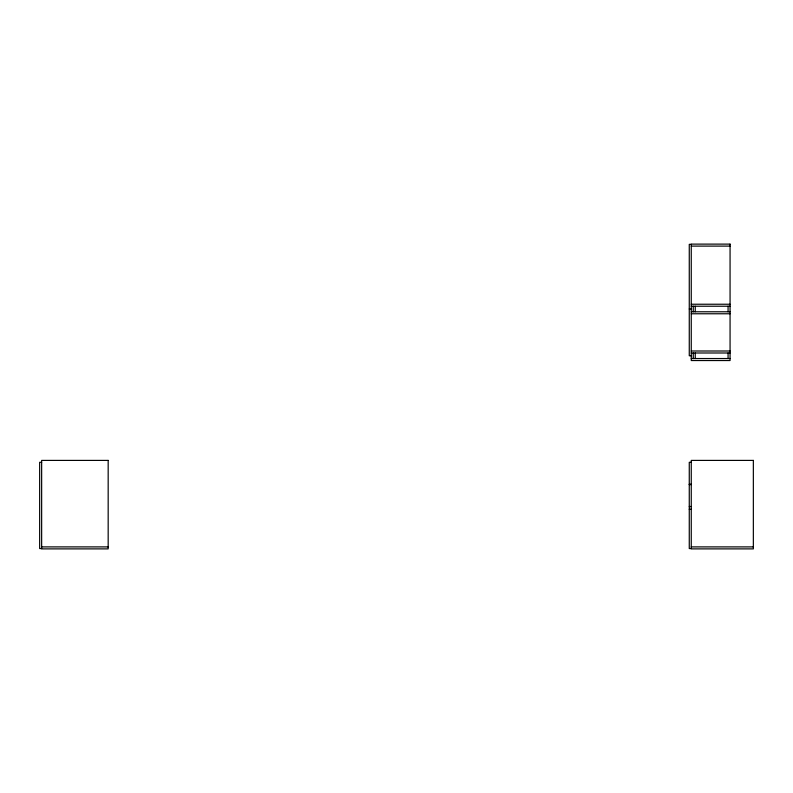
<?xml version="1.0" encoding="UTF-8"?>
<svg xmlns="http://www.w3.org/2000/svg" width="793" height="793" viewBox="0 0 793 793"><rect width="100%" height="100%" fill="white"/><g stroke="black" fill="none" stroke-linecap="round" stroke-linejoin="round"><path stroke-width="1.19" d="M691.258 244.343L689.266 244.343L689.266 355.77L691.258 355.77M691.258 246.108L730.066 246.108M691.258 304.234L730.066 304.234M691.258 306.227L730.066 306.227M689.266 309.002L691.258 309.002M691.258 311.778L730.066 311.778M691.258 313.77L730.066 313.77M691.258 351.002L730.066 351.002M691.258 352.994L730.066 352.994M691.258 358.535L730.066 358.535M41.642 462.289L39.65 462.289L39.65 548.548L41.642 548.548M691.258 462.289L689.266 462.289L689.266 548.548L691.258 548.548M689.266 484.245L691.258 484.245M689.266 484.573L691.258 484.573M689.266 506.529L691.258 506.529M689.266 509.304L691.258 509.304M41.642 546.892L108.175 546.892M691.258 546.892L753.35 546.892M728.073 306.227L728.073 311.778M728.073 352.994L728.073 358.535M695.253 306.227L695.253 311.778M695.253 352.994L695.253 358.535M693.26 306.227L693.26 311.778M693.26 352.994L693.26 358.535M730.066 244.115L691.258 244.115L691.258 360.537L730.066 360.537L730.066 244.115M108.175 460.406L41.642 460.406L41.642 548.885L108.175 548.885L108.175 460.406M753.35 460.406L691.258 460.406L691.258 548.885L753.35 548.885L753.35 460.406"/></g></svg>
